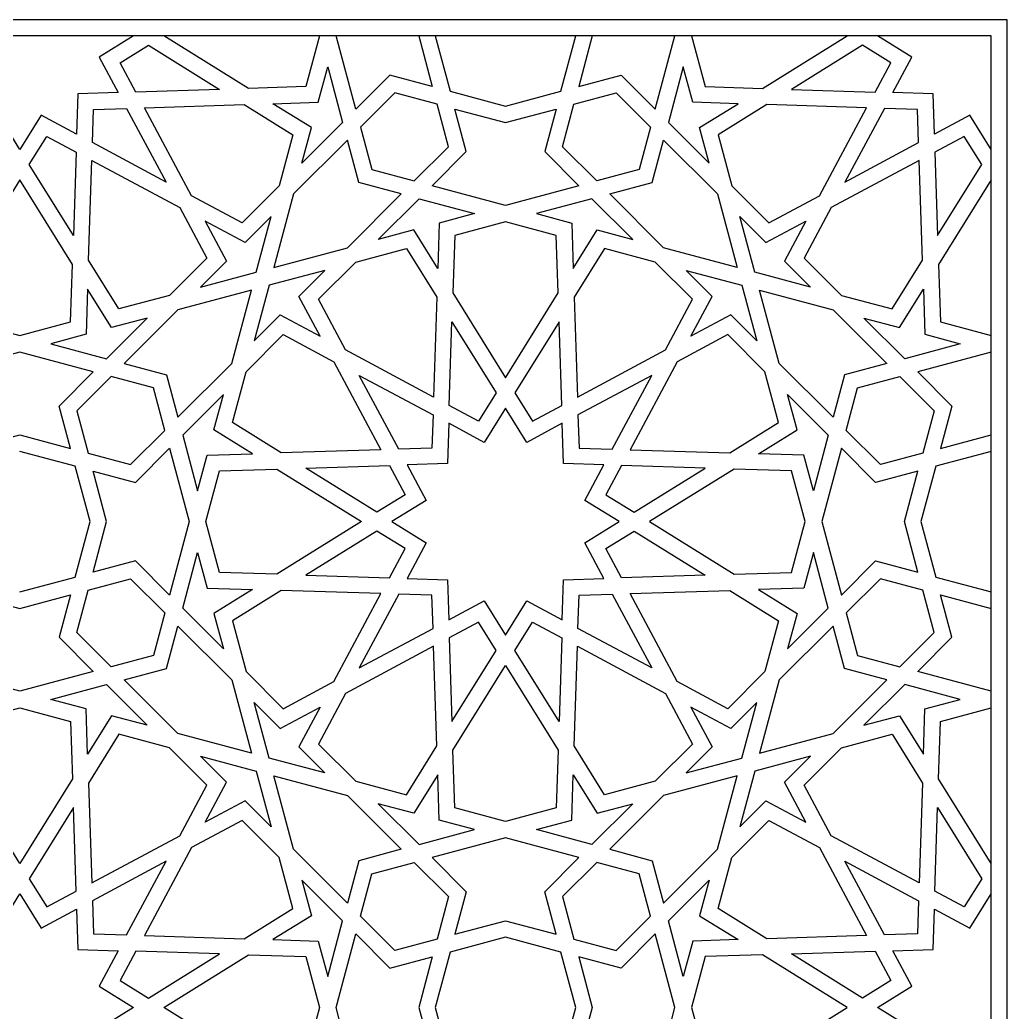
# Model space of a CAD drawing. Extents: x 643 to 1470, y 992 to 1820.
# Drawn here: x 1056.6 to 1470.4, y 1404 to 1819.8 of the extents above; entities that cross this region are included whole.
import ezdxf

# ---------------------------------------------------------------- set-up
doc = ezdxf.new("R2010")
doc.units = 0
doc.layers.add('LAYER_01', color=7, linetype='CONTINUOUS')

msp = doc.modelspace()

# ---------------------------------------------------------------- linework, layer by layer
at = {"layer": 'LAYER_01'}
for p, q in [((1470.45, 1819.82), (642.67, 1819.82)), ((1470.45, 992.04), (1470.45, 1819.82)), ((1463.74, 1813.12), (649.37, 1813.12)), ((1104.14, 1813.12), (1089.8, 1804.21)), ((1098.68, 1801.83), (1110.5, 1809.17)), ((1110.5, 1809.17), (1140.29, 1790.68)), ((1152.39, 1791.06), (1116.86, 1813.12)), ((1182.16, 1813.12), (1176.46, 1791.83)), ((1197.35, 1782.33), (1189.1, 1813.12)), ((1223.79, 1813.12), (1229.47, 1791.92)), ((1230.73, 1813.12), (1236.95, 1789.91)), ((1283.35, 1789.91), (1289.57, 1813.12)), ((1296.51, 1813.12), (1290.83, 1791.92)), ((1322.95, 1782.33), (1331.2, 1813.12)), ((1338.14, 1813.12), (1343.84, 1791.83)), ((1367.91, 1791.06), (1403.44, 1813.12)), ((1409.8, 1809.17), (1380.01, 1790.68)), ((1421.62, 1801.83), (1409.8, 1809.17)), ((1430.51, 1804.21), (1416.16, 1813.12)), ((1463.74, 998.74), (1463.74, 1813.12)), ((1089.8, 1804.21), (1097.77, 1789.32)), ((1105.25, 1789.56), (1098.68, 1801.83)), ((1415.05, 1789.56), (1421.62, 1801.83)), ((1422.53, 1789.32), (1430.51, 1804.21)), ((1181.65, 1785.29), (1185.63, 1800.16)), ((1185.63, 1800.16), (1191.87, 1776.86)), ((1211.7, 1796.68), (1197.35, 1782.33)), ((1229.47, 1791.92), (1211.7, 1796.68)), ((1290.83, 1791.92), (1308.6, 1796.68)), ((1308.6, 1796.68), (1322.95, 1782.33)), ((1334.67, 1800.16), (1328.43, 1776.86)), ((1338.66, 1785.29), (1334.67, 1800.16)), ((1080.89, 1788.78), (1080.35, 1771.9)), ((1097.77, 1789.32), (1080.89, 1788.78)), ((1140.29, 1790.68), (1105.25, 1789.56)), ((1176.46, 1791.83), (1152.39, 1791.06)), ((1213.7, 1789.2), (1199.35, 1774.85)), ((1231.47, 1784.44), (1213.7, 1789.2)), ((1236.95, 1789.91), (1260.15, 1783.7)), ((1260.15, 1783.7), (1283.35, 1789.91)), ((1288.83, 1784.44), (1306.6, 1789.2)), ((1306.6, 1789.2), (1320.95, 1774.85)), ((1343.84, 1791.83), (1367.91, 1791.06)), ((1380.01, 1790.68), (1415.05, 1789.56)), ((1439.41, 1788.78), (1422.53, 1789.32)), ((1439.95, 1771.9), (1439.41, 1788.78)), ((1108.78, 1782.96), (1150.57, 1784.3)), ((1150.57, 1784.3), (1171.03, 1771.6)), ((1162.67, 1784.68), (1181.65, 1785.29)), ((1178.8, 1774.67), (1162.67, 1784.68)), ((1236.24, 1766.67), (1231.47, 1784.44)), ((1284.06, 1766.67), (1288.83, 1784.44)), ((1357.63, 1784.68), (1338.66, 1785.29)), ((1341.5, 1774.67), (1357.63, 1784.68)), ((1369.73, 1784.3), (1349.27, 1771.6)), ((1411.52, 1782.96), (1369.73, 1784.3)), ((1086.95, 1768.37), (1087.39, 1782.28)), ((1087.39, 1782.28), (1101.3, 1782.73)), ((1101.3, 1782.73), (1117.86, 1751.82)), ((1128.52, 1746.1), (1108.78, 1782.96)), ((1238.95, 1782.44), (1260.15, 1776.76)), ((1243.72, 1764.66), (1238.95, 1782.44)), ((1260.15, 1776.76), (1281.35, 1782.44)), ((1281.35, 1782.44), (1276.59, 1764.66)), ((1391.78, 1746.1), (1411.52, 1782.96)), ((1419, 1782.73), (1402.45, 1751.82)), ((1432.91, 1782.28), (1419, 1782.73)), ((1433.35, 1768.37), (1432.91, 1782.28)), ((1056.56, 1765.53), (1047.65, 1779.88)), ((1065.46, 1779.88), (1056.56, 1765.53)), ((1080.35, 1771.9), (1065.46, 1779.88)), ((1191.87, 1776.86), (1174.82, 1759.8)), ((1328.43, 1776.86), (1345.49, 1759.8)), ((1454.84, 1779.88), (1439.95, 1771.9)), ((1463.74, 1765.53), (1454.84, 1779.88)), ((1171.03, 1771.6), (1165.33, 1750.31)), ((1174.82, 1759.8), (1178.8, 1774.67)), ((1199.35, 1774.85), (1204.12, 1757.08)), ((1320.95, 1774.85), (1316.19, 1757.08)), ((1345.49, 1759.8), (1341.5, 1774.67)), ((1349.27, 1771.6), (1354.97, 1750.31)), ((1060.5, 1759.17), (1067.84, 1771)), ((1067.84, 1771), (1080.11, 1764.42)), ((1117.86, 1751.82), (1086.95, 1768.37)), ((1193.88, 1769.38), (1171.34, 1746.84)), ((1198.64, 1751.61), (1193.88, 1769.38)), ((1321.66, 1751.61), (1326.42, 1769.38)), ((1326.42, 1769.38), (1348.96, 1746.84)), ((1402.45, 1751.82), (1433.35, 1768.37)), ((1452.46, 1771), (1440.19, 1764.42)), ((1459.8, 1759.17), (1452.46, 1771)), ((1080.11, 1764.42), (1078.99, 1729.38)), ((1221.89, 1752.32), (1236.24, 1766.67)), ((1229.37, 1750.31), (1243.72, 1764.66)), ((1276.59, 1764.66), (1290.93, 1750.31)), ((1298.41, 1752.32), (1284.06, 1766.67)), ((1440.19, 1764.42), (1441.31, 1729.38)), ((1078.99, 1729.38), (1060.5, 1759.17)), ((1085.38, 1719.1), (1086.71, 1760.89)), ((1086.71, 1760.89), (1123.57, 1741.15)), ((1433.59, 1760.89), (1396.73, 1741.15)), ((1434.93, 1719.1), (1433.59, 1760.89)), ((1441.31, 1729.38), (1459.8, 1759.17)), ((1204.12, 1757.08), (1221.89, 1752.32)), ((1316.19, 1757.08), (1298.41, 1752.32)), ((1056.56, 1752.81), (1034.51, 1717.29)), ((1078.61, 1717.29), (1056.56, 1752.81)), ((1216.41, 1746.84), (1198.64, 1751.61)), ((1303.89, 1746.84), (1321.66, 1751.61)), ((1463.74, 1752.81), (1441.69, 1717.29)), ((1165.33, 1750.31), (1149.75, 1734.73)), ((1171.34, 1746.84), (1163.1, 1716.06)), ((1193.88, 1724.31), (1216.41, 1746.84)), ((1260.15, 1742.07), (1229.37, 1750.31)), ((1290.93, 1750.31), (1260.15, 1742.07)), ((1326.42, 1724.31), (1303.89, 1746.84)), ((1348.96, 1746.84), (1357.21, 1716.06)), ((1354.97, 1750.31), (1370.55, 1734.73)), ((1149.75, 1734.73), (1128.52, 1746.1)), ((1206.83, 1727.78), (1223.89, 1744.84)), ((1223.89, 1744.84), (1247.2, 1738.6)), ((1296.41, 1744.84), (1273.11, 1738.6)), ((1313.47, 1727.78), (1296.41, 1744.84)), ((1370.55, 1734.73), (1391.78, 1746.1)), ((1123.57, 1741.15), (1134.94, 1719.92)), ((1247.2, 1738.6), (1232.32, 1734.61)), ((1273.11, 1738.6), (1287.98, 1734.61)), ((1396.73, 1741.15), (1385.36, 1719.92)), ((1134.24, 1735.44), (1143.2, 1718.7)), ((1150.97, 1726.47), (1134.24, 1735.44)), ((1161.86, 1737.36), (1150.97, 1726.47)), ((1155.62, 1714.06), (1161.86, 1737.36)), ((1232.32, 1734.61), (1231.72, 1715.63)), ((1260.15, 1735.12), (1238.87, 1729.42)), ((1281.43, 1729.42), (1260.15, 1735.12)), ((1287.98, 1734.61), (1288.58, 1715.63)), ((1358.44, 1737.36), (1369.33, 1726.47)), ((1364.68, 1714.06), (1358.44, 1737.36)), ((1369.33, 1726.47), (1386.07, 1735.44)), ((1386.07, 1735.44), (1377.1, 1718.7)), ((1221.71, 1731.76), (1206.83, 1727.78)), ((1231.72, 1715.63), (1221.71, 1731.76)), ((1288.58, 1715.63), (1298.6, 1731.76)), ((1298.6, 1731.76), (1313.47, 1727.78)), ((1238.87, 1729.42), (1238.1, 1705.35)), ((1282.2, 1705.35), (1281.43, 1729.42)), ((1163.1, 1716.06), (1193.88, 1724.31)), ((1197.35, 1718.3), (1218.63, 1724)), ((1218.63, 1724), (1231.33, 1703.54)), ((1301.67, 1724), (1288.97, 1703.54)), ((1322.95, 1718.3), (1301.67, 1724)), ((1357.21, 1716.06), (1326.42, 1724.31)), ((1098.08, 1698.64), (1085.38, 1719.1)), ((1134.94, 1719.92), (1119.36, 1704.34)), ((1143.2, 1718.7), (1132.31, 1707.81)), ((1181.77, 1702.72), (1197.35, 1718.3)), ((1338.53, 1702.72), (1322.95, 1718.3)), ((1377.1, 1718.7), (1387.99, 1707.81)), ((1385.36, 1719.92), (1400.94, 1704.34)), ((1422.23, 1698.64), (1434.93, 1719.1)), ((1077.84, 1693.22), (1078.61, 1717.29)), ((1132.31, 1707.81), (1155.62, 1714.06)), ((1184.4, 1714.83), (1161.09, 1708.58)), ((1173.51, 1703.94), (1184.4, 1714.83)), ((1346.79, 1703.94), (1335.91, 1714.83)), ((1335.91, 1714.83), (1359.21, 1708.58)), ((1387.99, 1707.81), (1364.68, 1714.06)), ((1441.69, 1717.29), (1442.46, 1693.22)), ((1084.99, 1707), (1084.38, 1688.03)), ((1095, 1690.87), (1084.99, 1707)), ((1153.61, 1706.58), (1122.83, 1698.33)), ((1145.36, 1675.79), (1153.61, 1706.58)), ((1161.09, 1708.58), (1154.85, 1685.28)), ((1238.1, 1705.35), (1260.15, 1669.82)), ((1260.15, 1669.82), (1282.2, 1705.35)), ((1359.21, 1708.58), (1365.45, 1685.28)), ((1374.94, 1675.79), (1366.69, 1706.58)), ((1366.69, 1706.58), (1397.47, 1698.33)), ((1425.3, 1690.87), (1435.31, 1707)), ((1435.31, 1707), (1435.92, 1688.03)), ((1119.36, 1704.34), (1098.08, 1698.64)), ((1182.47, 1687.2), (1173.51, 1703.94)), ((1193.14, 1681.49), (1181.77, 1702.72)), ((1231.33, 1703.54), (1230, 1661.75)), ((1288.97, 1703.54), (1290.3, 1661.75)), ((1327.16, 1681.49), (1338.53, 1702.72)), ((1337.83, 1687.2), (1346.79, 1703.94)), ((1400.94, 1704.34), (1422.23, 1698.64)), ((1122.83, 1698.33), (1100.3, 1675.79)), ((1397.47, 1698.33), (1420.01, 1675.79)), ((1035.27, 1693.22), (1056.56, 1687.51)), ((1056.56, 1687.51), (1077.84, 1693.22)), ((1092.82, 1677.8), (1109.87, 1694.86)), ((1109.87, 1694.86), (1095, 1690.87)), ((1154.85, 1685.28), (1165.73, 1696.16)), ((1165.73, 1696.16), (1182.47, 1687.2)), ((1236.6, 1658.21), (1237.71, 1693.26)), ((1237.71, 1693.26), (1256.2, 1663.47)), ((1282.59, 1693.26), (1264.1, 1663.47)), ((1283.71, 1658.21), (1282.59, 1693.26)), ((1354.57, 1696.16), (1337.83, 1687.2)), ((1365.45, 1685.28), (1354.57, 1696.16)), ((1410.43, 1694.86), (1425.3, 1690.87)), ((1427.49, 1677.8), (1410.43, 1694.86)), ((1442.46, 1693.22), (1463.74, 1687.51)), ((1084.38, 1688.03), (1069.51, 1684.04)), ((1151.38, 1672.32), (1166.96, 1687.9)), ((1166.96, 1687.9), (1188.19, 1676.53)), ((1353.34, 1687.9), (1332.12, 1676.53)), ((1368.92, 1672.32), (1353.34, 1687.9)), ((1435.92, 1688.03), (1450.79, 1684.04)), ((1056.56, 1680.57), (1025.77, 1672.32)), ((1087.34, 1672.32), (1056.56, 1680.57)), ((1069.51, 1684.04), (1092.82, 1677.8)), ((1230, 1661.75), (1193.14, 1681.49)), ((1290.3, 1661.75), (1327.16, 1681.49)), ((1450.79, 1684.04), (1427.49, 1677.8)), ((1463.74, 1680.57), (1432.96, 1672.32)), ((1188.19, 1676.53), (1207.93, 1639.67)), ((1332.12, 1676.53), (1312.37, 1639.67)), ((1072.99, 1657.97), (1087.34, 1672.32)), ((1100.3, 1675.79), (1118.07, 1671.03)), ((1122.83, 1653.26), (1145.36, 1675.79)), ((1145.67, 1651.04), (1151.38, 1672.32)), ((1374.63, 1651.04), (1368.92, 1672.32)), ((1397.47, 1653.26), (1374.94, 1675.79)), ((1420.01, 1675.79), (1402.23, 1671.03)), ((1432.96, 1672.32), (1447.31, 1657.97)), ((1094.82, 1670.32), (1080.47, 1655.97)), ((1112.59, 1665.56), (1094.82, 1670.32)), ((1118.07, 1671.03), (1122.83, 1653.26)), ((1215.41, 1639.91), (1198.85, 1670.82)), ((1198.85, 1670.82), (1229.76, 1654.27)), ((1321.45, 1670.82), (1290.54, 1654.27)), ((1304.9, 1639.91), (1321.45, 1670.82)), ((1402.23, 1671.03), (1397.47, 1653.26)), ((1407.71, 1665.56), (1425.48, 1670.32)), ((1425.48, 1670.32), (1439.83, 1655.97)), ((1117.35, 1647.78), (1112.59, 1665.56)), ((1256.2, 1663.47), (1248.86, 1651.64)), ((1264.1, 1663.47), (1271.44, 1651.64)), ((1402.95, 1647.78), (1407.71, 1665.56)), ((1141.89, 1662.84), (1124.83, 1645.78)), ((1137.91, 1647.97), (1141.89, 1662.84)), ((1378.41, 1662.84), (1395.47, 1645.78)), ((1382.39, 1647.97), (1378.41, 1662.84)), ((1077.75, 1640.2), (1072.99, 1657.97)), ((1080.47, 1655.97), (1085.23, 1638.2)), ((1248.86, 1651.64), (1236.6, 1658.21)), ((1260.15, 1657.11), (1251.24, 1642.76)), ((1269.06, 1642.76), (1260.15, 1657.11)), ((1271.44, 1651.64), (1283.71, 1658.21)), ((1439.83, 1655.97), (1435.07, 1638.2)), ((1447.31, 1657.97), (1442.55, 1640.2)), ((1166.13, 1638.34), (1145.67, 1651.04)), ((1229.76, 1654.27), (1229.32, 1640.36)), ((1290.54, 1654.27), (1290.98, 1640.36)), ((1354.17, 1638.34), (1374.63, 1651.04)), ((1103.01, 1633.44), (1117.35, 1647.78)), ((1154.04, 1637.95), (1137.91, 1647.97)), ((1236.36, 1650.73), (1235.82, 1633.85)), ((1251.24, 1642.76), (1236.36, 1650.73)), ((1283.94, 1650.73), (1269.06, 1642.76)), ((1284.48, 1633.85), (1283.94, 1650.73)), ((1366.26, 1637.95), (1382.39, 1647.97)), ((1417.3, 1633.44), (1402.95, 1647.78)), ((1035.36, 1640.2), (1056.56, 1645.88)), ((1056.56, 1645.88), (1077.75, 1640.2)), ((1124.83, 1645.78), (1131.08, 1622.48)), ((1395.47, 1645.78), (1389.22, 1622.48)), ((1442.55, 1640.2), (1463.74, 1645.88)), ((1079.76, 1632.72), (1056.56, 1638.94)), ((1105.01, 1625.96), (1119.36, 1640.3)), ((1119.36, 1640.3), (1127.61, 1609.52)), ((1207.93, 1639.67), (1166.13, 1638.34)), ((1229.32, 1640.36), (1215.41, 1639.91)), ((1290.98, 1640.36), (1304.9, 1639.91)), ((1312.37, 1639.67), (1354.17, 1638.34)), ((1400.94, 1640.3), (1392.69, 1609.52)), ((1415.29, 1625.96), (1400.94, 1640.3)), ((1463.74, 1638.94), (1440.54, 1632.72)), ((1085.23, 1638.2), (1103.01, 1633.44)), ((1131.08, 1622.48), (1135.06, 1637.35)), ((1135.06, 1637.35), (1154.04, 1637.95)), ((1385.24, 1637.35), (1366.26, 1637.95)), ((1389.22, 1622.48), (1385.24, 1637.35)), ((1435.07, 1638.2), (1417.3, 1633.44)), ((1085.98, 1609.52), (1079.76, 1632.72)), ((1087.24, 1630.72), (1105.01, 1625.96)), ((1092.92, 1609.52), (1087.24, 1630.72)), ((1134.55, 1609.52), (1140.25, 1630.81)), ((1140.25, 1630.81), (1164.32, 1631.57)), ((1164.32, 1631.57), (1199.85, 1609.52)), ((1176.42, 1631.96), (1211.46, 1633.08)), ((1206.21, 1613.47), (1176.42, 1631.96)), ((1211.46, 1633.08), (1218.03, 1620.81)), ((1235.82, 1633.85), (1218.94, 1633.32)), ((1218.94, 1633.32), (1226.91, 1618.43)), ((1301.36, 1633.32), (1284.48, 1633.85)), ((1293.39, 1618.43), (1301.36, 1633.32)), ((1308.84, 1633.08), (1302.27, 1620.81)), ((1343.89, 1631.96), (1308.84, 1633.08)), ((1314.1, 1613.47), (1343.89, 1631.96)), ((1355.98, 1631.57), (1320.45, 1609.52)), ((1380.05, 1630.81), (1355.98, 1631.57)), ((1385.75, 1609.52), (1380.05, 1630.81)), ((1433.06, 1630.72), (1415.29, 1625.96)), ((1427.38, 1609.52), (1433.06, 1630.72)), ((1440.54, 1632.72), (1434.33, 1609.52)), ((1218.03, 1620.81), (1206.21, 1613.47)), ((1226.91, 1618.43), (1212.56, 1609.52)), ((1307.74, 1609.52), (1293.39, 1618.43)), ((1302.27, 1620.81), (1314.1, 1613.47)), ((1079.76, 1586.32), (1085.98, 1609.52)), ((1087.24, 1588.33), (1092.92, 1609.52)), ((1127.61, 1609.52), (1119.36, 1578.74)), ((1140.25, 1588.24), (1134.55, 1609.52)), ((1199.85, 1609.52), (1164.32, 1587.47)), ((1212.56, 1609.52), (1226.91, 1600.62)), ((1293.39, 1600.62), (1307.74, 1609.52)), ((1320.45, 1609.52), (1355.98, 1587.47)), ((1380.05, 1588.24), (1385.75, 1609.52)), ((1392.69, 1609.52), (1400.94, 1578.74)), ((1433.06, 1588.33), (1427.38, 1609.52)), ((1434.33, 1609.52), (1440.54, 1586.32)), ((1206.21, 1605.58), (1176.42, 1587.09)), ((1218.03, 1598.24), (1206.21, 1605.58)), ((1302.27, 1598.24), (1314.1, 1605.58)), ((1314.1, 1605.58), (1343.89, 1587.09)), ((1211.46, 1585.97), (1218.03, 1598.24)), ((1226.91, 1600.62), (1218.94, 1585.73)), ((1301.36, 1585.73), (1293.39, 1600.62)), ((1308.84, 1585.97), (1302.27, 1598.24)), ((1105.01, 1593.09), (1087.24, 1588.33)), ((1119.36, 1578.74), (1105.01, 1593.09)), ((1124.83, 1573.26), (1131.08, 1596.57)), ((1131.08, 1596.57), (1135.06, 1581.7)), ((1389.22, 1596.57), (1385.24, 1581.7)), ((1395.47, 1573.26), (1389.22, 1596.57)), ((1400.94, 1578.74), (1415.29, 1593.09)), ((1415.29, 1593.09), (1433.06, 1588.33)), ((1056.56, 1580.1), (1079.76, 1586.32)), ((1085.23, 1580.85), (1103.01, 1585.61)), ((1103.01, 1585.61), (1117.35, 1571.26)), ((1164.32, 1587.47), (1140.25, 1588.24)), ((1176.42, 1587.09), (1211.46, 1585.97)), ((1218.94, 1585.73), (1235.82, 1585.19)), ((1235.82, 1585.19), (1236.36, 1568.31)), ((1283.94, 1568.31), (1284.48, 1585.19)), ((1284.48, 1585.19), (1301.36, 1585.73)), ((1343.89, 1587.09), (1308.84, 1585.97)), ((1355.98, 1587.47), (1380.05, 1588.24)), ((1417.3, 1585.61), (1402.95, 1571.26)), ((1435.07, 1580.85), (1417.3, 1585.61)), ((1440.54, 1586.32), (1463.74, 1580.1)), ((1080.47, 1563.07), (1085.23, 1580.85)), ((1135.06, 1581.7), (1154.04, 1581.09)), ((1154.04, 1581.09), (1137.91, 1571.08)), ((1166.13, 1580.7), (1145.67, 1568)), ((1207.93, 1579.37), (1166.13, 1580.7)), ((1312.37, 1579.37), (1354.17, 1580.7)), ((1354.17, 1580.7), (1374.63, 1568)), ((1385.24, 1581.7), (1366.26, 1581.09)), ((1366.26, 1581.09), (1382.39, 1571.08)), ((1439.83, 1563.07), (1435.07, 1580.85)), ((1035.36, 1578.84), (1056.56, 1573.16)), ((1056.56, 1573.16), (1077.75, 1578.84)), ((1077.75, 1578.84), (1072.99, 1561.07)), ((1188.19, 1542.51), (1207.93, 1579.37)), ((1215.41, 1579.13), (1198.85, 1548.22)), ((1229.32, 1578.69), (1215.41, 1579.13)), ((1229.76, 1564.78), (1229.32, 1578.69)), ((1236.36, 1568.31), (1251.24, 1576.28)), ((1251.24, 1576.28), (1260.15, 1561.94)), ((1260.15, 1561.94), (1269.06, 1576.28)), ((1269.06, 1576.28), (1283.94, 1568.31)), ((1290.54, 1564.78), (1290.98, 1578.69)), ((1290.98, 1578.69), (1304.9, 1579.13)), ((1304.9, 1579.13), (1321.45, 1548.22)), ((1332.12, 1542.51), (1312.37, 1579.37)), ((1442.55, 1578.84), (1463.74, 1573.16)), ((1447.31, 1561.07), (1442.55, 1578.84)), ((1141.89, 1556.2), (1124.83, 1573.26)), ((1378.41, 1556.2), (1395.47, 1573.26)), ((1117.35, 1571.26), (1112.59, 1553.49)), ((1137.91, 1571.08), (1141.89, 1556.2)), ((1145.67, 1568), (1151.38, 1546.72)), ((1374.63, 1568), (1368.92, 1546.72)), ((1382.39, 1571.08), (1378.41, 1556.2)), ((1402.95, 1571.26), (1407.71, 1553.49)), ((1118.07, 1548.01), (1122.83, 1565.78)), ((1122.83, 1565.78), (1145.36, 1543.25)), ((1198.85, 1548.22), (1229.76, 1564.78)), ((1248.86, 1567.4), (1236.6, 1560.83)), ((1256.2, 1555.58), (1248.86, 1567.4)), ((1264.1, 1555.58), (1271.44, 1567.4)), ((1271.44, 1567.4), (1283.71, 1560.83)), ((1321.45, 1548.22), (1290.54, 1564.78)), ((1397.47, 1565.78), (1374.94, 1543.25)), ((1402.23, 1548.01), (1397.47, 1565.78)), ((1072.99, 1561.07), (1087.34, 1546.72)), ((1094.82, 1548.73), (1080.47, 1563.07)), ((1236.6, 1560.83), (1237.71, 1525.79)), ((1283.71, 1560.83), (1282.59, 1525.79)), ((1425.48, 1548.73), (1439.83, 1563.07)), ((1432.96, 1546.72), (1447.31, 1561.07)), ((1230, 1557.3), (1193.14, 1537.56)), ((1231.33, 1515.51), (1230, 1557.3)), ((1237.71, 1525.79), (1256.2, 1555.58)), ((1282.59, 1525.79), (1264.1, 1555.58)), ((1288.97, 1515.51), (1290.3, 1557.3)), ((1290.3, 1557.3), (1327.16, 1537.56)), ((1112.59, 1553.49), (1094.82, 1548.73)), ((1407.71, 1553.49), (1425.48, 1548.73)), ((1100.3, 1543.25), (1118.07, 1548.01)), ((1238.1, 1513.69), (1260.15, 1549.22)), ((1260.15, 1549.22), (1282.2, 1513.69)), ((1420.01, 1543.25), (1402.23, 1548.01)), ((1056.56, 1538.47), (1025.77, 1546.72)), ((1087.34, 1546.72), (1056.56, 1538.47)), ((1122.83, 1520.72), (1100.3, 1543.25)), ((1145.36, 1543.25), (1153.61, 1512.47)), ((1151.38, 1546.72), (1166.96, 1531.14)), ((1368.92, 1546.72), (1353.34, 1531.14)), ((1374.94, 1543.25), (1366.69, 1512.47)), ((1397.47, 1520.72), (1420.01, 1543.25)), ((1463.74, 1538.47), (1432.96, 1546.72)), ((1069.51, 1535), (1092.82, 1541.25)), ((1092.82, 1541.25), (1109.87, 1524.19)), ((1166.96, 1531.14), (1188.19, 1542.51)), ((1353.34, 1531.14), (1332.12, 1542.51)), ((1427.49, 1541.25), (1410.43, 1524.19)), ((1450.79, 1535), (1427.49, 1541.25)), ((1084.38, 1531.02), (1069.51, 1535)), ((1193.14, 1537.56), (1181.77, 1516.33)), ((1327.16, 1537.56), (1338.53, 1516.33)), ((1435.92, 1531.02), (1450.79, 1535)), ((1035.27, 1525.83), (1056.56, 1531.53)), ((1056.56, 1531.53), (1077.84, 1525.83)), ((1084.99, 1512.04), (1084.38, 1531.02)), ((1154.85, 1533.77), (1165.73, 1522.88)), ((1161.09, 1510.46), (1154.85, 1533.77)), ((1165.73, 1522.88), (1182.47, 1531.84)), ((1182.47, 1531.84), (1173.51, 1515.11)), ((1337.83, 1531.84), (1346.79, 1515.11)), ((1354.57, 1522.88), (1337.83, 1531.84)), ((1365.45, 1533.77), (1354.57, 1522.88)), ((1359.21, 1510.46), (1365.45, 1533.77)), ((1435.31, 1512.04), (1435.92, 1531.02)), ((1442.46, 1525.83), (1463.74, 1531.53)), ((1095, 1528.17), (1084.99, 1512.04)), ((1109.87, 1524.19), (1095, 1528.17)), ((1410.43, 1524.19), (1425.3, 1528.17)), ((1425.3, 1528.17), (1435.31, 1512.04)), ((1077.84, 1525.83), (1078.61, 1501.76)), ((1441.69, 1501.76), (1442.46, 1525.83)), ((1098.08, 1520.41), (1085.38, 1499.95)), ((1119.36, 1514.7), (1098.08, 1520.41)), ((1153.61, 1512.47), (1122.83, 1520.72)), ((1366.69, 1512.47), (1397.47, 1520.72)), ((1400.94, 1514.7), (1422.23, 1520.41)), ((1422.23, 1520.41), (1434.93, 1499.95)), ((1134.94, 1499.12), (1119.36, 1514.7)), ((1173.51, 1515.11), (1184.4, 1504.22)), ((1181.77, 1516.33), (1197.35, 1500.75)), ((1218.63, 1495.05), (1231.33, 1515.51)), ((1301.67, 1495.05), (1288.97, 1515.51)), ((1338.53, 1516.33), (1322.95, 1500.75)), ((1346.79, 1515.11), (1335.91, 1504.22)), ((1385.36, 1499.12), (1400.94, 1514.7)), ((1143.2, 1500.34), (1132.31, 1511.23)), ((1132.31, 1511.23), (1155.62, 1504.99)), ((1184.4, 1504.22), (1161.09, 1510.46)), ((1238.87, 1489.62), (1238.1, 1513.69)), ((1282.2, 1513.69), (1281.43, 1489.62)), ((1335.91, 1504.22), (1359.21, 1510.46)), ((1387.99, 1511.23), (1364.68, 1504.99)), ((1377.1, 1500.34), (1387.99, 1511.23)), ((1056.56, 1466.23), (1034.51, 1501.76)), ((1078.61, 1501.76), (1056.56, 1466.23)), ((1155.62, 1504.99), (1161.86, 1481.68)), ((1163.1, 1502.98), (1193.88, 1494.74)), ((1171.34, 1472.2), (1163.1, 1502.98)), ((1231.72, 1503.41), (1221.71, 1487.28)), ((1232.32, 1484.43), (1231.72, 1503.41)), ((1287.98, 1484.43), (1288.58, 1503.41)), ((1288.58, 1503.41), (1298.6, 1487.28)), ((1357.21, 1502.98), (1326.42, 1494.74)), ((1348.96, 1472.2), (1357.21, 1502.98)), ((1364.68, 1504.99), (1358.44, 1481.68)), ((1463.74, 1466.23), (1441.69, 1501.76)), ((1085.38, 1499.95), (1086.71, 1458.15)), ((1123.57, 1477.89), (1134.94, 1499.12)), ((1134.24, 1483.61), (1143.2, 1500.34)), ((1197.35, 1500.75), (1218.63, 1495.05)), ((1322.95, 1500.75), (1301.67, 1495.05)), ((1386.07, 1483.61), (1377.1, 1500.34)), ((1396.73, 1477.89), (1385.36, 1499.12)), ((1434.93, 1499.95), (1433.59, 1458.15)), ((1193.88, 1494.74), (1216.41, 1472.2)), ((1326.42, 1494.74), (1303.89, 1472.2)), ((1078.99, 1489.66), (1060.5, 1459.87)), ((1080.11, 1454.62), (1078.99, 1489.66)), ((1150.97, 1492.57), (1134.24, 1483.61)), ((1161.86, 1481.68), (1150.97, 1492.57)), ((1221.71, 1487.28), (1206.83, 1491.26)), ((1206.83, 1491.26), (1223.89, 1474.21)), ((1260.15, 1483.92), (1238.87, 1489.62)), ((1281.43, 1489.62), (1260.15, 1483.92)), ((1313.47, 1491.26), (1296.41, 1474.21)), ((1298.6, 1487.28), (1313.47, 1491.26)), ((1358.44, 1481.68), (1369.33, 1492.57)), ((1369.33, 1492.57), (1386.07, 1483.61)), ((1440.19, 1454.62), (1441.31, 1489.66)), ((1441.31, 1489.66), (1459.8, 1459.87)), ((1149.75, 1484.31), (1128.52, 1472.94)), ((1165.33, 1468.73), (1149.75, 1484.31)), ((1247.2, 1480.45), (1232.32, 1484.43)), ((1273.11, 1480.45), (1287.98, 1484.43)), ((1354.97, 1468.73), (1370.55, 1484.31)), ((1370.55, 1484.31), (1391.78, 1472.94)), ((1086.71, 1458.15), (1123.57, 1477.89)), ((1223.89, 1474.21), (1247.2, 1480.45)), ((1260.15, 1476.98), (1229.37, 1468.73)), ((1290.93, 1468.73), (1260.15, 1476.98)), ((1296.41, 1474.21), (1273.11, 1480.45)), ((1433.59, 1458.15), (1396.73, 1477.89)), ((1128.52, 1472.94), (1108.78, 1436.08)), ((1193.88, 1449.67), (1171.34, 1472.2)), ((1216.41, 1472.2), (1198.64, 1467.44)), ((1303.89, 1472.2), (1321.66, 1467.44)), ((1326.42, 1449.67), (1348.96, 1472.2)), ((1391.78, 1472.94), (1411.52, 1436.08)), ((1171.03, 1447.45), (1165.33, 1468.73)), ((1229.37, 1468.73), (1243.72, 1454.38)), ((1276.59, 1454.38), (1290.93, 1468.73)), ((1349.27, 1447.45), (1354.97, 1468.73)), ((1117.86, 1467.23), (1086.95, 1450.67)), ((1101.3, 1436.32), (1117.86, 1467.23)), ((1198.64, 1467.44), (1193.88, 1449.67)), ((1204.12, 1461.96), (1221.89, 1466.73)), ((1221.89, 1466.73), (1236.24, 1452.38)), ((1298.41, 1466.73), (1284.06, 1452.38)), ((1316.19, 1461.96), (1298.41, 1466.73)), ((1321.66, 1467.44), (1326.42, 1449.67)), ((1419, 1436.32), (1402.45, 1467.23)), ((1402.45, 1467.23), (1433.35, 1450.67)), ((1060.5, 1459.87), (1067.84, 1448.05)), ((1199.35, 1444.19), (1204.12, 1461.96)), ((1320.95, 1444.19), (1316.19, 1461.96)), ((1459.8, 1459.87), (1452.46, 1448.05)), ((1174.82, 1459.25), (1178.8, 1444.37)), ((1191.87, 1442.19), (1174.82, 1459.25)), ((1328.43, 1442.19), (1345.49, 1459.25)), ((1345.49, 1459.25), (1341.5, 1444.37)), ((1047.65, 1439.17), (1056.56, 1453.52)), ((1056.56, 1453.52), (1065.46, 1439.17)), ((1067.84, 1448.05), (1080.11, 1454.62)), ((1236.24, 1452.38), (1231.47, 1434.61)), ((1243.72, 1454.38), (1238.95, 1436.61)), ((1281.35, 1436.61), (1276.59, 1454.38)), ((1284.06, 1452.38), (1288.83, 1434.61)), ((1452.46, 1448.05), (1440.19, 1454.62)), ((1454.84, 1439.17), (1463.74, 1453.52)), ((1086.95, 1450.67), (1087.39, 1436.76)), ((1150.57, 1434.75), (1171.03, 1447.45)), ((1369.73, 1434.75), (1349.27, 1447.45)), ((1433.35, 1450.67), (1432.91, 1436.76)), ((1065.46, 1439.17), (1080.35, 1447.14)), ((1080.35, 1447.14), (1080.89, 1430.26)), ((1178.8, 1444.37), (1162.67, 1434.36)), ((1213.7, 1429.84), (1199.35, 1444.19)), ((1306.6, 1429.84), (1320.95, 1444.19)), ((1341.5, 1444.37), (1357.63, 1434.36)), ((1439.41, 1430.26), (1439.95, 1447.14)), ((1439.95, 1447.14), (1454.84, 1439.17)), ((1185.63, 1418.88), (1191.87, 1442.19)), ((1238.95, 1436.61), (1260.15, 1442.29)), ((1260.15, 1442.29), (1281.35, 1436.61)), ((1334.67, 1418.88), (1328.43, 1442.19)), ((1087.39, 1436.76), (1101.3, 1436.32)), ((1108.78, 1436.08), (1150.57, 1434.75)), ((1189.1, 1405.93), (1197.35, 1436.71)), ((1197.35, 1436.71), (1211.7, 1422.36)), ((1260.15, 1435.35), (1236.95, 1429.13)), ((1283.35, 1429.13), (1260.15, 1435.35)), ((1322.95, 1436.71), (1308.6, 1422.36)), ((1331.2, 1405.93), (1322.95, 1436.71)), ((1411.52, 1436.08), (1369.73, 1434.75)), ((1432.91, 1436.76), (1419, 1436.32)), ((1162.67, 1434.36), (1181.65, 1433.76)), ((1181.65, 1433.76), (1185.63, 1418.88)), ((1231.47, 1434.61), (1213.7, 1429.84)), ((1288.83, 1434.61), (1306.6, 1429.84)), ((1338.66, 1433.76), (1334.67, 1418.88)), ((1357.63, 1434.36), (1338.66, 1433.76)), ((1080.89, 1430.26), (1097.77, 1429.72)), ((1097.77, 1429.72), (1089.8, 1414.84)), ((1105.25, 1429.48), (1098.68, 1417.21)), ((1140.29, 1428.37), (1105.25, 1429.48)), ((1110.5, 1409.88), (1140.29, 1428.37)), ((1116.86, 1405.93), (1152.39, 1427.98)), ((1152.39, 1427.98), (1176.46, 1427.21)), ((1176.46, 1427.21), (1182.16, 1405.93)), ((1211.7, 1422.36), (1229.47, 1427.13)), ((1229.47, 1427.13), (1223.79, 1405.93)), ((1236.95, 1429.13), (1230.73, 1405.93)), ((1289.57, 1405.93), (1283.35, 1429.13)), ((1290.83, 1427.13), (1296.51, 1405.93)), ((1308.6, 1422.36), (1290.83, 1427.13)), ((1343.84, 1427.21), (1338.14, 1405.93)), ((1367.91, 1427.98), (1343.84, 1427.21)), ((1403.44, 1405.93), (1367.91, 1427.98)), ((1380.01, 1428.37), (1415.05, 1429.48)), ((1409.8, 1409.88), (1380.01, 1428.37)), ((1415.05, 1429.48), (1421.62, 1417.21)), ((1422.53, 1429.72), (1439.41, 1430.26)), ((1430.51, 1414.84), (1422.53, 1429.72)), ((1089.8, 1414.84), (1104.14, 1405.93)), ((1098.68, 1417.21), (1110.5, 1409.88)), ((1421.62, 1417.21), (1409.8, 1409.88)), ((1416.16, 1405.93), (1430.51, 1414.84)), ((1104.14, 1405.93), (1089.8, 1397.02)), ((1152.39, 1383.88), (1116.86, 1405.93)), ((1182.16, 1405.93), (1176.46, 1384.65)), ((1197.35, 1375.15), (1189.1, 1405.93)), ((1223.79, 1405.93), (1229.47, 1384.73)), ((1230.73, 1405.93), (1236.95, 1382.73)), ((1283.35, 1382.73), (1289.57, 1405.93)), ((1296.51, 1405.93), (1290.83, 1384.73)), ((1322.95, 1375.15), (1331.2, 1405.93)), ((1338.14, 1405.93), (1343.84, 1384.65)), ((1367.91, 1383.88), (1403.44, 1405.93)), ((1430.51, 1397.02), (1416.16, 1405.93))]:
    msp.add_line(p, q, dxfattribs=at)

doc.saveas('drawing.dxf')
